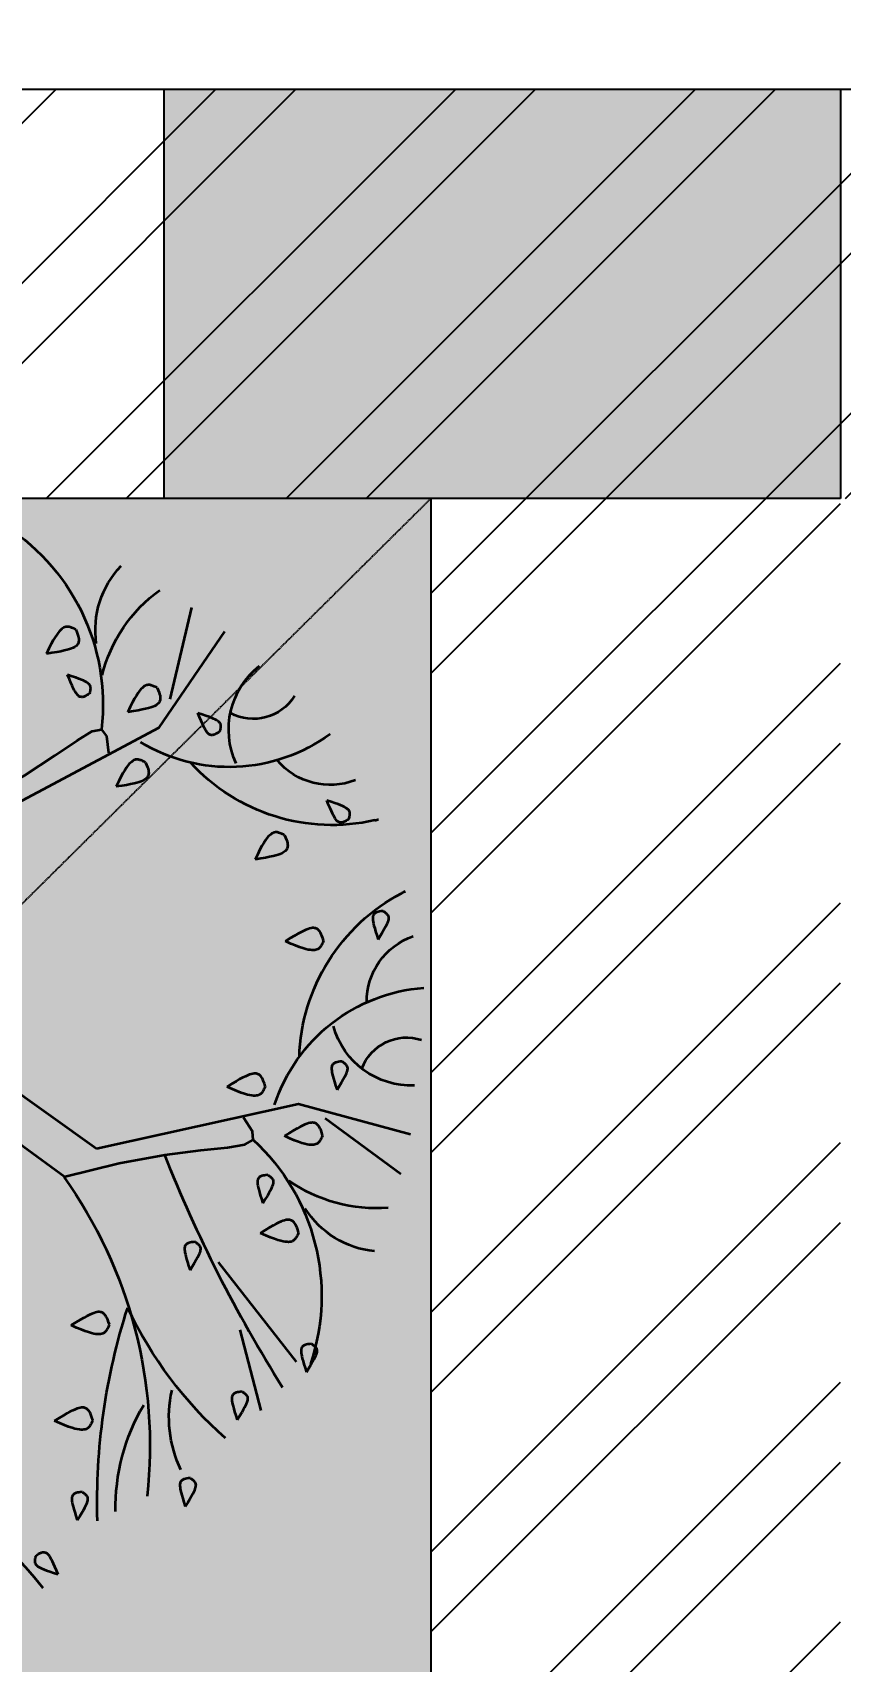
# Model space of a CAD drawing. Header units: millimetres. Extents: x -179928 to 528275, y -469666 to 511935.
# Drawn here: x 170284 to 170738, y 96091 to 97007 of the extents above; entities that cross this region are included whole.
import ezdxf
from ezdxf import colors
from ezdxf.entities.mleader import LeaderData, LeaderLine
from ezdxf.math import Vec2, Vec3

# ---------------------------------------------------------------- set-up
doc = ezdxf.new("R2010")
doc.units = ezdxf.units.MM
doc.linetypes.add('DASHED', pattern=[0.75, 0.5, -0.25])
for name, color, linetype in [('ad-Column', 3, 'Continuous'), ('ad-Column Hatch', 125, 'Continuous'), ('ad-Elevation 10', 8, 'Continuous'), ('ad-Furniture', 8, 'Continuous'), ('ad-Lvl-Entance road', 4, 'Continuous'), ('ad-Plinth', 8, 'Continuous'), ('ad-Wall', 240, 'Continuous'), ('ad-Wall hatch', 8, 'Continuous')]:
    doc.layers.add(name, color=color, linetype=linetype)
doc.layers.add('ad-Landscape', color=94, linetype='Continuous', lineweight=35)
doc.styles.get("Standard").update_dxf_attribs({"font": 'arial.ttf'})

# ---------------------------------------------------------------- blocks, each defined once
blk = doc.blocks.new('zw$42B5')
at = {"layer": 'ad-Wall hatch', "transparency": 33554610}
h = blk.add_hatch(dxfattribs=at)
h.set_pattern_fill('ANSI32', color=256, scale=10)
h.set_pattern_definition([(45, (-1040635.140901814, 674820.02437918), (-67.35192090801866, 67.35192090801866), []), (45, (-1040590.239601813, 674820.02437918), (-67.35192090801866, 67.35192090801866), [])])
h.paths.add_polyline_path([(12120, 13620), (12120, 10220), (11890, 10220), (11890, 13390), (7240, 13390), (7240, 8645), (4245, 8645), (4245, 8875), (4445, 8875), (4445, 9370), (4560, 9370), (4560, 8760), (7010, 8760), (7010, 10500), (6360, 10500), (6360, 10615), (7010, 10615), (7010, 13390), (4560, 13390), (4560, 10615), (5560, 10615), (5560, 10500), (4445, 10500), (4445, 13390), (230, 13390), (230, 8875), (3345, 8875), (3345, 8645), (3060, 8645), (3060, 4745), (3345.000000356697, 4745), (3345.000000356697, 4515), (230, 4515), (230, 230), (4995, 230), (4995, 3130), (6060, 3130), (6060, 3015), (5110, 3015), (5110, 230), (8310, 230.0000000000073), (8310, 3015.000000000007), (6860, 3015), (6860, 3130), (8310, 3130.000000000007), (8310, 4630.000000000007), (5110, 4630), (5110, 3930), (4995, 3930), (4995, 4515), (4245, 4515), (4245, 4745), (8540, 4745.000000000007), (8540, 230.0000000000073), (9240, 230.0000000000073), (9240, 7.275957614183426e-12), (0, 0), (0, 4745), (2830, 4745), (2830, 8645), (0, 8645), (0, 13620)])
at = {"layer": 'ad-Wall'}
for points in [[(7240, 8645), (4245, 8645), (4245, 8875), (4445, 8875), (4445, 9370), (4560, 9370), (4560, 8760), (7010, 8760), (7010, 10500), (6360, 10500), (6360, 10615), (7010, 10615), (7010, 13390), (4560, 13390), (4560, 10615), (5560, 10615), (5560, 10500), (4445, 10500), (4445, 13390), (230, 13390)], [(0, 0), (0, 4745), (2830, 4745), (2830, 8645), (0, 8645), (0, 13620), (12120, 13620)]]:
    blk.add_lwpolyline(points, dxfattribs=at)
blk = doc.blocks.new('zw$6AA0')
at = {"layer": 'ad-Column Hatch', "transparency": 33554687}
h = blk.add_hatch(color=256, dxfattribs=at)
h.dxf.hatch_style = 1
h.paths.add_polyline_path([(0, -230), (380, -230), (380, -1.837589179356682e-14), (0, 0)])
at = {"layer": 'ad-Column'}
blk.add_lwpolyline([(0, -230), (380, -230), (380, -1.837589179356682e-14), (0, 0)], close=True, dxfattribs=at)
blk = doc.blocks.new('1625E_Columns')
at = {"layer": 'ad-Column', "xscale": -1, "rotation": 359.9999999999997}
blk.add_blockref('zw$6AA0', (7240.000000000005, 13619.99999999996), dxfattribs=at)
blk = doc.blocks.new('A$C279134A6')
at = {"layer": 'ad-Landscape', "linetype": 'Continuous'}
for p, q in [((185.4473275107011, 683.3052174839104), (169.6380827990215, 750.1872889578954)), ((72.22648582332477, 376.8904929818455), (16.72702648384438, 336.3571275154682)), ((150.2195632427756, 271.7263729690167), (93.30021398386452, 199.0087578529638)), ((134.409166034573, 222.4034145908154), (119.1114702286286, 163.3785190789349))]:
    blk.add_line(p, q, dxfattribs=at)
for points in [[(326.6075211413699, 591.5537830647227), (193.3469945336838, 662.6230713185578), (145.4859771962656, 732.7309522882715)], [(254.3503178209503, 734.1727564045141), (253.5482791114046, 732.3202066938538), (252.9415327871247, 730.7488665244964), (252.5087423808145, 729.4224628337615), (252.2285714252648, 728.3047225590053), (252.0796834532666, 727.3593726376494), (252.0407419975527, 726.5501400068824), (252.090410590914, 725.8407516041261), (252.2073527661123, 725.1949343666856), (252.3767485433636, 724.5819373210616), (252.6098438927584, 723.9930978498378), (252.9244012718991, 723.4252754249101), (253.3381831383595, 722.8753295181232), (253.8689519496838, 722.3401196011764), (254.5344701634458, 721.8165051460455), (255.3525002372189, 721.3013456243934), (256.3408046285476, 720.7915005081522), (257.523530268154, 720.2836144265166), (258.9503619790339, 719.773472638517), (260.6773690573318, 719.2566455606793), (262.7606207991921, 718.7287036094494), (265.2561865007592, 718.185217201375), (268.2201354581484, 717.6217567528511), (271.7085369675042, 717.0338926804397), (275.7774603249709, 716.4171954006379)], [(254.3503178209503, 734.1727564045141), (255.0441667375417, 734.5152354960519), (255.7308797358273, 734.8418858027508), (256.4102466901386, 735.1474345371316), (257.0820574747777, 735.4266089118464), (257.7461019640468, 735.6741361395179), (258.4021700322483, 735.8847434326963), (259.0500515537424, 736.0531580040843), (259.6895364028314, 736.1741070661883), (260.3220193221496, 736.2406327313001), (260.9553145278041, 736.2390367105982), (261.5988411041762, 736.1539356146895), (262.262018135676, 735.969946054407), (262.9542647067428, 735.6716846404088), (263.6849999017868, 735.2437679835275), (264.4636428052181, 734.6708126944868), (265.299612501447, 733.9374353840394), (266.2034922068851, 733.0203776198396), (267.1905216659798, 731.8648807977515), (268.2771047550632, 730.4083112704247), (269.4796453505842, 728.588035390545), (270.8145473289333, 726.3414195109071), (272.2982145665301, 723.605829984248), (273.9470509397361, 720.318633163246), (275.7774603249709, 716.4171954006379)], [(194.9006484742713, 691.6286919855702), (194.0986097647256, 689.77614227491), (193.4918634404457, 688.2048021055016), (193.0590730341355, 686.8783984148322), (192.7789020785858, 685.760658140076), (192.6300141065876, 684.8153082186545), (192.5910726508737, 684.0060755879531), (192.640741244235, 683.2966871851968), (192.7576834194333, 682.6508699477563), (192.9270791966846, 682.0378729020667), (193.1601745460794, 681.4490334309085), (193.4747319252201, 680.8812110059807), (193.8885137916805, 680.3312650991793), (194.4192826030048, 679.7960551822471), (195.0848008167668, 679.2724407271162), (195.9028308905399, 678.7572812054495), (196.8911352818686, 678.2474360892229), (198.073860921475, 677.7395500075727), (199.5006926323549, 677.2294082195876), (201.2276997106528, 676.7125811416845), (203.3109514525131, 676.1846391905055), (205.8065171540802, 675.6411527823802), (208.7704661114694, 675.0776923339072), (212.2588676208252, 674.4898282614959), (216.3277909782919, 673.873130981643)], [(194.9006484742713, 691.6286919855702), (195.5944973908627, 691.9711710771226), (196.2812103891483, 692.2978213838214), (196.9605773434596, 692.6033701182023), (197.6323881280987, 692.8825444929025), (198.2964326173678, 693.1300717205886), (198.9525006855984, 693.3406790137669), (199.6003822070925, 693.5090935851404), (200.2398670561524, 693.630042647259), (200.8723499754706, 693.6965683123708), (201.5056451811251, 693.6949722916543), (202.1491717574972, 693.6098711957602), (202.812348788997, 693.4258816354632), (203.5045953600638, 693.1276202214794), (204.2353305551078, 692.6997035645836), (205.0139734585391, 692.1267482755429), (205.849943154768, 691.3933709650955), (206.7538228602352, 690.4763132009102), (207.7408523193008, 689.3208163788222), (208.8274354083842, 687.8642468514299), (210.0299760039052, 686.0439709716156), (211.3648779822543, 683.7973550919633), (212.8485452198511, 681.0617655653186), (214.4973815930571, 677.7745687443021), (216.3277909782919, 673.873130981643)], [(244.0468931058858, 687.6264096165032), (243.9087164153898, 688.1590662477029), (243.7805302325723, 688.684465729697), (243.6659757853049, 689.2016995175654), (243.5686943014007, 689.7098590663591), (243.4923270087602, 690.2080358311214), (243.4405151351675, 690.6953212669032), (243.4168999084941, 691.1708068287189), (243.4251225565531, 691.6335839715975), (243.4702296920441, 692.0836180735569), (243.5628894671536, 692.5243702037915), (243.7151754188089, 692.9601753545139), (243.9391610840248, 693.3953685177912), (244.2469199997868, 693.8342846858504), (244.6505257030803, 694.2812588508896), (245.1620517308911, 694.7406260050047), (245.7935716202046, 695.216721140263), (246.5643613538559, 695.7154412824384), (247.5225066979037, 696.2489315908824), (248.7232958642271, 696.8308992585589), (250.2220170647342, 697.4750514782645), (252.0739585112751, 698.1950954429994), (254.3344084157579, 699.0047383455749), (257.0586549900909, 699.9176873789547), (260.3019864461239, 700.9476497359719)], [(244.0468931058858, 687.6264096165032), (245.2209384306771, 686.8001230696827), (246.2274001781916, 686.1504759160016), (247.0884520181717, 685.65736732808), (247.8262676203012, 685.30069647864), (248.4630206543225, 685.0603625403164), (249.0208847899776, 684.9162646858676), (249.5220336969214, 684.8483020878775), (249.9886410448962, 684.8363739190536), (250.4399773196928, 684.8657152486412), (250.8837002713844, 684.9429047322046), (251.3245644660929, 685.0798569219332), (251.7673244699399, 685.288486369951), (252.2167348491057, 685.5807076284618), (252.677550169712, 685.9684352496552), (253.1545249978517, 686.4635837856404), (253.6524138997047, 687.078067788636), (254.1785945014708, 687.8301062772662), (254.7509366694285, 688.7631361362437), (255.3899333300506, 689.9268987167816), (256.1160774096643, 691.3711353701219), (256.9498618346843, 693.1455874475141), (257.9117795315251, 695.2999963001494), (259.0223234265432, 697.8841032792261), (260.3019864461239, 700.9476497359719)], [(148.9192040008056, 659.8036958692974), (148.7810273102805, 660.336352500497), (148.6528411274921, 660.8617519824911), (148.5382866801956, 661.378985770345), (148.4410051963205, 661.8871453191532), (148.36463790368, 662.385322083901), (148.3128260300873, 662.8726075196319), (148.2892108033848, 663.3480930814476), (148.2974334514438, 663.8108702243917), (148.3425405869639, 664.2609043262855), (148.4352003620443, 664.7016564565201), (148.5874863136996, 665.1374616072426), (148.8114719789155, 665.5726547705199), (149.1192308946775, 666.0115709386446), (149.522836597971, 666.4585451036182), (150.0343626257818, 666.9179122577334), (150.6658825151244, 667.3940073930571), (151.4366722487757, 667.8927275352326), (152.3948175928235, 668.4262178436766), (153.5956067591469, 669.0081855112876), (155.0943279596249, 669.6523377310441), (156.9462694061949, 670.3723816957281), (159.2067193106777, 671.1820245983035), (161.9309658850107, 672.0949736316834), (165.1742973410437, 673.1249359887006)], [(148.9192040008056, 659.8036958692974), (150.0932493255968, 658.9774093224623), (151.0997110731114, 658.3277621687303), (151.9607629130624, 657.8346535808087), (152.698578515221, 657.4779827313687), (153.3353315492423, 657.237648793096), (153.8931956848683, 657.0935509385963), (154.3943445918121, 657.0255883406062), (154.860951939816, 657.0136601717822), (155.3122882146126, 657.0430015013699), (155.7560111662751, 657.1201909849333), (156.1968753609835, 657.2571431746619), (156.6396353648597, 657.4657726227451), (157.0890457440255, 657.757993881256), (157.5498610646027, 658.1457215024348), (158.0268358927715, 658.6408700384345), (158.5247247946245, 659.2553540413646), (159.0509053963615, 660.0073925299948), (159.6232475643483, 660.9404223889724), (160.2622442249412, 662.1041849695102), (160.9883883045841, 663.5484216229015), (161.8221727296041, 665.3228737002428), (162.7840904264158, 667.477282552878), (163.8946343214338, 670.0613895319548), (165.1742973410437, 673.1249359887006)], [(358.1996440349467, 591.7239322789392), (320.9796803822246, 610.4046316125387), (291.7376158767001, 627.4808382651681), (269.5204082094278, 642.0220411148111), (253.3750150714914, 653.0977290396258), (242.3483941538871, 659.7773909177122), (235.4875031476695, 661.1305156271119), (231.8392997438641, 656.226592045874), (230.4507416335546, 644.135109052193)], [(203.3652718453232, 637.0768980247813), (202.5632331357774, 635.224348314121), (201.9564868114685, 633.6530081447636), (201.5236964051583, 632.3266044540287), (201.2435254496377, 631.2088641792725), (201.0946374776395, 630.2635142579165), (201.0556960219255, 629.4542816271496), (201.1053646152868, 628.7448932243933), (201.2223067904561, 628.0990759870183), (201.3917025677074, 627.4860789413287), (201.6247979171312, 626.897239470105), (201.939355296272, 626.3294170451773), (202.3531371627032, 625.7794711383904), (202.8839059740276, 625.2442612214436), (203.5494241877896, 624.7206467663127), (204.3674542615627, 624.2054872446606), (205.3557586529205, 623.6956421284194), (206.5384842924977, 623.1877560467838), (207.9653160033777, 622.6776142587842), (209.6923230817047, 622.1607871809465), (211.775574823565, 621.6328452297166), (214.271140525103, 621.0893588216422), (217.2350894824922, 620.5258983731183), (220.723490991877, 619.9380343007069), (224.7924143493437, 619.321337020905)], [(203.3652718453232, 637.0768980247813), (204.0591207619145, 637.4193771163191), (204.7458337602002, 637.746027423018), (205.4252007144823, 638.0515761573988), (206.0970114991214, 638.3307505321136), (206.7610559883906, 638.5782777597851), (207.4171240566211, 638.7888850529635), (208.0650055781152, 638.9572996243514), (208.7044904272043, 639.0782486864555), (209.3369733465224, 639.1447743515673), (209.9702685521479, 639.1431783308653), (210.61379512852, 639.0580772349567), (211.2769721600198, 638.8740876746742), (211.9692187310866, 638.575826260676), (212.6999539261305, 638.1479096037947), (213.4785968295619, 637.574954314754), (214.3145665258198, 636.8415770043066), (215.218446231258, 635.9245192401067), (216.2054756903235, 634.7690224180187), (217.292058779436, 633.3124528906919), (218.494599374957, 631.4921770108122), (219.8295013533061, 629.2455611311743), (221.3131685908738, 626.5099716045152), (222.9620049640798, 623.2227747835132), (224.7924143493437, 619.321337020905)], [(54.64278485022078, 595.8652986288216), (54.50460815969564, 596.3979552600213), (54.37642197687819, 596.9233547420154), (54.26186752961075, 597.4405885298693), (54.16458604573563, 597.9487480786775), (54.08821875306603, 598.4469248434252), (54.03640687950247, 598.9342102791561), (54.01279165279993, 599.4096958409718), (54.02101430085895, 599.8724729839159), (54.06612143637904, 600.3225070858098), (54.15878121145943, 600.7632592160444), (54.31106716311479, 601.1990643667668), (54.53505282833066, 601.6342575301096), (54.84281174409261, 602.0731736981688), (55.24641744738619, 602.5201478631425), (55.75794347519695, 602.9795150172577), (56.38946336453955, 603.4556101525814), (57.16025309819088, 603.9543302947568), (58.11839844223869, 604.4878206032008), (59.31918760856206, 605.0697882708118), (60.81790880904009, 605.7139404905683), (62.66985025561007, 606.4339844552524), (64.93030016009288, 607.2436273578278), (67.65454673442582, 608.1565763912076), (70.89787819045887, 609.1865387482758)], [(54.64278485022078, 595.8652986288216), (55.816830175012, 595.0390120819866), (56.82329192252655, 594.3893649282545), (57.68434376247751, 593.8962563403329), (58.42215936463617, 593.5395854908929), (59.05891239865741, 593.2992515526203), (59.61677653428342, 593.1551536981206), (60.11792544122727, 593.0871911001304), (60.58453278923116, 593.0752629313065), (61.03586906402779, 593.1046042608941), (61.47959201569029, 593.1817937444575), (61.9204562103987, 593.3187459341862), (62.36321621427487, 593.5273753822694), (62.81262659344065, 593.8195966407802), (63.27344191401789, 594.207324261959), (63.75041674218664, 594.7024727979588), (64.24830564403965, 595.3169568008889), (64.77448624577664, 596.0689952895191), (65.34682841376343, 597.0020251484966), (65.9858250743564, 598.1657877290345), (66.71196915399923, 599.6100243824258), (67.54575357901922, 601.384476459767), (68.50767127583094, 603.5388853124023), (69.618215170849, 606.122992291479), (70.89787819045887, 609.1865387482758)], [(101.8122000111471, 583.9451854202853), (101.0101613016013, 582.0926357095741), (100.4034149773215, 580.5212955402167), (99.97062457101129, 579.1948918494818), (99.69045361546159, 578.0771515747256), (99.5415656434634, 577.1318016533696), (99.50262418774946, 576.3225690226027), (99.55229278111074, 575.6131806198464), (99.66923495630908, 574.9673633824714), (99.83863073356042, 574.3543663367818), (100.0717260829551, 573.7655268655581), (100.3862834620959, 573.1977044406303), (100.8000653285562, 572.6477585338434), (101.3308341398806, 572.1125486168967), (101.9963523536426, 571.5889341617658), (102.8143824274157, 571.0737746401137), (103.8026868187444, 570.5639295238725), (104.9854124583508, 570.0560434422368), (106.4122441692307, 569.5459016542372), (108.1392512475286, 569.0290745763996), (110.2225029893889, 568.5011326251697), (112.718068690956, 567.9576462170953), (115.6820176483452, 567.3941857685713), (119.170419157701, 566.80632169616), (123.2393425151677, 566.1896244163581)], [(101.8122000111471, 583.9451854202343), (102.5060489277384, 584.2876645118376), (103.1927619260241, 584.614314818471), (103.8721288803354, 584.9198635528519), (104.5439396649745, 585.1990379275667), (105.2079841542436, 585.4465651552382), (105.8640522224741, 585.6571724484165), (106.5119337439683, 585.8255870198045), (107.1514185930282, 585.9465360819086), (107.7839015123463, 586.0130617470204), (108.4171967180009, 586.0114657263184), (109.060723294373, 585.9263646304098), (109.7239003258728, 585.7423750701273), (110.4161468969396, 585.444113656129), (111.1468820919836, 585.0161969992478), (111.9255249954149, 584.4432417102071), (112.7614946916437, 583.7098643997597), (113.665374397111, 582.7928066355598), (114.6524038561765, 581.6373098134718), (115.73898694526, 580.180740286145), (116.941527540781, 578.3604644062652), (118.27642951913, 576.1138485266274), (119.7600967567269, 573.3782589999682), (121.4089331299328, 570.0910621789662), (123.2393425151677, 566.1896244163581)], [(29.70489742567588, 528.3747572146094), (29.25357122659625, 528.0599230573425), (28.81455400970299, 527.7441063440201), (28.39120292119333, 527.4256297066459), (27.98687510727905, 527.1028157771943), (27.60492771420104, 526.7739871877493), (27.24871788821474, 526.437466570278), (26.92160277543007, 526.0915765567916), (26.62693952214613, 525.7346397792935), (26.36858475286863, 525.3634010963215), (26.15239300495887, 524.9682942723302), (25.98471829414484, 524.5381752983085), (25.87191463613999, 524.0619001652376), (25.82033604665776, 523.5283248641645), (25.83633654138248, 522.9263053860195), (25.92627013598394, 522.2446977217623), (26.09649084617558, 521.4723578624253), (26.35780899522069, 520.5922718332731), (26.73886013658193, 519.56394579685), (27.27273613128636, 518.341015949969), (27.99252884027374, 516.8771184893994), (28.93133012468752, 515.1258896120125), (30.12223184545292, 513.0409655146359), (31.59832586361154, 510.5759823940316), (33.39270404016133, 507.684576447049)], [(29.70489742567588, 528.3747572146094), (31.13414037734037, 528.2391236373514), (32.32120767193555, 528.0782575077756), (33.29601563398319, 527.893012298111), (34.08848058803414, 527.6842414806233), (34.72851885855198, 527.4527985276436), (35.24604677014577, 527.1995369114884), (35.67098064727907, 526.9253101044014), (36.03323681450274, 526.6309715786629), (36.35705638653599, 526.3152086433329), (36.64397963910596, 525.9680439542572), (36.88987163815182, 525.5773340039741), (37.09059744958358, 525.1309352850367), (37.24202213936951, 524.616704290107), (37.34001077339053, 524.0224975116871), (37.38042841761489, 523.3361714423663), (37.35914013798174, 522.5455825747486), (37.26990450716403, 521.6320920623621), (37.0980541252211, 520.5510797029419), (36.82681509893155, 519.2514299552204), (36.43941353508853, 517.6820272778568), (35.91907554051431, 515.7917561296927), (35.24902722194383, 513.5295009693509), (34.41249468624301, 510.8441462555784), (33.39270404016133, 507.684576447049)], [(73.29215961307636, 506.7601001381117), (73.88739730157249, 508.6890632317227), (74.44815625957563, 510.2773958230973), (74.98181206009758, 511.5665295528452), (75.49574027610652, 512.5978960613866), (75.99731648055604, 513.4129269891127), (76.49391624648706, 514.0530539766332), (76.99291514683864, 514.5597086643247), (77.50168875459349, 514.9743226926657), (78.02897286428197, 515.3298951536999), (78.5889441564068, 515.6256949454109), (79.19713953304745, 515.8525584172457), (79.8690958962543, 516.001321918673), (80.62035014812136, 516.062821799278), (81.46643919062626, 516.0278944084421), (82.42289992592123, 515.8873760957649), (83.50526925594022, 515.6321032106644), (84.73407431731175, 515.2489239684655), (86.14980318422022, 514.7087340477301), (87.79793416531174, 513.9784409928252), (89.72394556929066, 513.0249523481325), (91.9733157048031, 511.8151756579755), (94.59152288056794, 510.3160184667868), (97.62404540518764, 508.4943883188826), (101.116361587352, 506.3171927586154)], [(73.29215961312002, 506.7601001381554), (73.59661495994078, 506.0487456632109), (73.90594117391447, 505.3540569140605), (74.22340712441655, 504.6801764662305), (74.55228168080794, 504.0312468953198), (74.89583371250774, 503.4114107769055), (75.25733208894962, 502.8248106866231), (75.64004567947995, 502.2755891999986), (76.04724335354695, 501.7678888926894), (76.48450896104623, 501.3060890487832), (76.96668627367762, 500.8955157861637), (77.51093404369021, 500.5417319314438), (78.13441102326033, 500.250300311076), (78.85427596466616, 500.0267837515712), (79.68768762006948, 499.8767450793966), (80.65180474169028, 499.8057471210341), (81.76378608174855, 499.8193527029798), (83.04679539770586, 499.9283506845095), (84.54801646761189, 500.1644340558414), (86.32063807483064, 500.5645218400168), (88.4178490027407, 501.1655330600406), (90.89283803461876, 502.0043867389031), (93.79879395378521, 503.1180018995801), (97.1889055435895, 504.5432975651638), (101.116361587352, 506.3171927586154)], [(344.6199230929051, 430.2138714665271), (239.1307811839506, 354.8114944991394)], [(59.75594930001535, 418.4971155818203), (59.30462310092116, 418.1822814245534), (58.865605884057, 417.8664647112091), (58.44225479551824, 417.5479880738567), (58.03792698161851, 417.2251741444052), (57.6559795885405, 416.8963455549383), (57.29976976253965, 416.5598249374889), (56.97265464976954, 416.2139349240024), (56.6779913964856, 415.8569981465043), (56.41963662719354, 415.485759463525), (56.20344487928378, 415.0906526395411), (56.03577016848431, 414.6605336655193), (55.92296651050856, 414.1842585324921), (55.87138792099722, 413.650683231368), (55.88738841572194, 413.0486637532304), (55.97732201030885, 412.3670560889732), (56.14754272051505, 411.5947162296361), (56.40886086954561, 410.714630200484), (56.78991201090685, 409.6863041640609), (57.32378800561128, 408.4633743171726), (58.04358071459865, 406.9994768566103), (58.98238199901243, 405.2482479792234), (60.17328371977783, 403.1633238818467), (61.649377737951, 400.6983407612424), (63.4437559145299, 397.8069348143035)], [(59.75594930001535, 418.4971155818203), (61.18519225166528, 418.3614820045623), (62.37225954627502, 418.2006158749864), (63.3470675083081, 418.0153706653218), (64.13953246235906, 417.8065998478341), (64.77957073289144, 417.5751568948544), (65.29709864447068, 417.3218952786992), (65.72203252160398, 417.0476684716123), (66.08428868882766, 416.7533299458737), (66.4081082608609, 416.4375670105364), (66.69503151343088, 416.090402321468), (66.94092351247673, 415.6996923711849), (67.1416493239085, 415.2532936522475), (67.29307401370897, 414.7390626573178), (67.39106264771544, 414.1448558788979), (67.43148029195436, 413.4585298095772), (67.41019201230665, 412.6679409419594), (67.32095638148894, 411.7544504295729), (67.14910599956056, 410.6734380701528), (66.87786697327101, 409.3737883224312), (66.490465409428, 407.8043856450677), (65.97012741483923, 405.9141144969035), (65.30007909626875, 403.6518593365618), (64.46354656056792, 400.9665046227819), (63.4437559145299, 397.8069348143035)], [(115.8983749472391, 400.3612481793534), (116.4936126356915, 402.2902112729207), (117.0543715936801, 403.8785438643172), (117.5880273942021, 405.1676775940577), (118.1019556102256, 406.1990441025846), (118.6035318146751, 407.0140750303108), (119.1001315806061, 407.654202017824), (119.5991304809722, 408.1608567055227), (120.107904088698, 408.5754707338856), (120.6351881983719, 408.9310431949198), (121.1951594905258, 409.226842986609), (121.8033548671665, 409.4537064584438), (122.4753112303588, 409.6024699598929), (123.2265654822259, 409.6639698404906), (124.0726545247308, 409.6290424496547), (125.0291152600112, 409.4885241369921), (126.1114845900738, 409.2332512518624), (127.3402896514308, 408.8500720096708), (128.7560185183247, 408.3098820889427), (130.4041494994453, 407.5795890340232), (132.3301609034243, 406.6261003893305), (134.5795310389221, 405.4163236991881), (137.1977382146724, 403.9171665080066), (140.2302607393212, 402.0955363600806), (143.722576921471, 399.9183407998062)], [(115.8983749472391, 400.3612481793534), (116.2028302941035, 399.6498937044526), (116.5121565080481, 398.9552049552585), (116.8296224585065, 398.2813245074431), (117.1584970149124, 397.6323949365324), (117.5020490466122, 397.0125588181254), (117.8635474230541, 396.4259587278357), (118.2462610135844, 395.8767372412112), (118.653458687666, 395.3690369338874), (119.0907242951798, 394.9072370899667), (119.5729016077821, 394.4966638273763), (120.1171493777947, 394.1428799726564), (120.7406263573648, 393.8514483522886), (121.4604912987706, 393.6279317927838), (122.293902954174, 393.4778931206092), (123.2580200758093, 393.4068951622467), (124.3700014158821, 393.4205007441633), (125.6530107318104, 393.5294987257221), (127.1542318017164, 393.765582097054), (128.9268534089642, 394.1656698812149), (131.0240643368597, 394.7666811012314), (133.4990533687378, 395.6055347801012), (136.4050092878897, 396.7191499408073), (139.795120877694, 398.1444456063837), (143.722576921471, 399.9183407998062)], [(352.617245493122, 400.1271393414354), (262.5626139884262, 334.2538926715424)], [(239.1307811839506, 354.8114944991394), (91.67627258776338, 387.4669623311202), (9.728298415531754, 365.3237583239679)], [(73.99639921951166, 364.4200113716506), (74.59163690796413, 366.3489744652179), (75.15239586601092, 367.9373070566362), (75.68605166648922, 369.2264407863404), (76.19997988249816, 370.2578072948818), (76.70155608699133, 371.0728382226516), (77.1981558528787, 371.7129652101285), (77.69715475324483, 372.2196198978199), (78.20592836102878, 372.6342339262046), (78.73321247070271, 372.9898063872388), (79.29318376279844, 373.2856061789062), (79.90137913943909, 373.512469650741), (80.57333550264593, 373.661233152161), (81.324589754513, 373.7227330327732), (82.1706787970179, 373.6878056419373), (83.12713953231287, 373.5472873292601), (84.20950886233186, 373.2920144441596), (85.43831392371794, 372.9088352019535), (86.85404279061186, 372.3686452812253), (88.50217377174704, 371.6383522263641), (90.42818517569685, 370.6848635816277), (92.6775553112384, 369.4750868915144), (95.29576248695957, 367.975929700282), (98.32828501157928, 366.1542995523778), (101.8206011937873, 363.977103992147)], [(263.021936831341, 334.1401650423795), (222.597750800167, 344.1491313036531), (189.2779767338216, 350.1896467084589), (162.9435942356795, 353.5883516511676), (143.4755829091155, 355.6718865260336), (130.7549223573733, 357.7668917273841), (124.6625921838713, 361.2000076495897), (125.0795719919115, 367.2978746869921), (131.8868413848249, 377.3871332338167)], [(73.99639921951166, 364.4200113716506), (74.30085456637607, 363.7086568967497), (74.61018078030611, 363.0139681475557), (74.92764673080819, 362.3400876997184), (75.25652128721413, 361.691158128815), (75.60007331889938, 361.0713220103935), (75.96157169534126, 360.4847219201183), (76.34428528587159, 359.9355004334939), (76.75148295993858, 359.4278001261846), (77.18874856743787, 358.9660002822711), (77.67092588006926, 358.555427019659), (78.21517365008185, 358.201643164939), (78.83865062965197, 357.9102115445712), (79.5585155710578, 357.6866949850664), (80.39192722646112, 357.5366563128919), (81.35604434808192, 357.465658354522), (82.46802568814019, 357.4792639364678), (83.75103500411205, 357.5882619180047), (85.25225607400353, 357.8243452893366), (87.02487768126593, 358.2244330735557), (89.12208860913233, 358.8254442935358), (91.5970776410104, 359.6642979723983), (94.50303356017685, 360.7779131330753), (97.89314514998114, 362.203208798659), (101.8206011937873, 363.977103992147)], [(113.9371476598753, 335.504475070622), (113.4858214608103, 335.1896409133333), (113.046804243917, 334.8738242000109), (112.6234531554073, 334.5553475626366), (112.2191253414785, 334.2325336332142), (111.8371779484005, 333.9037050437328), (111.480968122356, 333.5671844262397), (111.153853009615, 333.2212944127386), (110.8591897563601, 332.864357635277), (110.6008349870244, 332.4931189522904), (110.3846432391292, 332.0980121282773), (110.2169685283297, 331.6678931542556), (110.104164870354, 331.1916180212284), (110.0525862808718, 330.6580427201479), (110.0685867755674, 330.0560232419666), (110.1585203701543, 329.3744155777094), (110.328741080375, 328.6020757184306), (110.5900592294201, 327.7219896892857), (110.9711103707814, 326.6936636528626), (111.5049863654276, 325.4707338059234), (112.2247790744877, 324.0068363453902), (113.1635803588433, 322.2556074679742), (114.3544820796087, 320.1706833705975), (115.8305760977673, 317.7057002499932), (117.6249542743462, 314.8142943030616)], [(113.9371476598753, 335.504475070622), (115.3663906115253, 335.3688414933713), (116.5534579060914, 335.2079753637372), (117.5282658681535, 335.0227301540581), (118.3207308221754, 334.8139593365922), (118.9607690927369, 334.5825163836562), (119.4782970043161, 334.3292547674355), (119.9032308814494, 334.0550279603485), (120.265487048644, 333.7606894346391), (120.5893066206918, 333.4449264992872), (120.8762298732763, 333.0977618102042), (121.1221218723222, 332.7070518599139), (121.3228476837685, 332.260653141042), (121.4742723735544, 331.7464221461123), (121.5722610076045, 331.1522153676779), (121.6126786517998, 330.4658892983716), (121.591390372123, 329.6753004307102), (121.5021547413344, 328.7618099183092), (121.3303043593914, 327.6807975589036), (121.0590653331165, 326.3811478111675), (120.6716637692734, 324.8117451338621), (120.1513257746701, 322.9214739856543), (119.4812774561142, 320.6592188252907), (118.6447449204134, 317.9738641115109), (117.6249542743462, 314.8142943030616)], [(91.49936414108379, 293.4417976602126), (92.09460182953626, 295.3707607537799), (92.6553607875394, 296.9590933451545), (93.18901658806135, 298.2482270749024), (93.70294480407028, 299.2795935834438), (94.2045210085198, 300.09462451117), (94.70112077445083, 300.7347514986905), (95.20011967480241, 301.2414061863819), (95.70889328260091, 301.6560202147739), (96.23617739223118, 302.0115926757571), (96.79614868435601, 302.3073924674682), (97.40434406101122, 302.534255939303), (98.07630042421806, 302.6830194407303), (98.82755467608513, 302.7445193213352), (99.67364371857548, 302.7095919304993), (100.6301044538704, 302.5690736178221), (101.712473783904, 302.3138007327216), (102.9412788452755, 301.9306214905228), (104.357007712184, 301.3904315697873), (106.0051386932755, 300.6601385148824), (107.931150097269, 299.7066498701897), (110.1805202327814, 298.4968731800327), (112.7987274085317, 296.997715988844), (115.8312499331514, 295.1760858409398), (119.3235661153158, 292.9988902806726)], [(91.49936414108379, 293.4417976602126), (91.80381948793365, 292.7304431853117), (92.11314570187824, 292.0357544361177), (92.43061165236577, 291.3618739882877), (92.7594862087717, 290.712944417377), (93.1030382404715, 290.0931082989628), (93.46453661688429, 289.5065082087021), (93.84725020742917, 288.9572867220704), (94.25444788151071, 288.4495864147466), (94.69171348902455, 287.9877865708404), (95.17389080164139, 287.577213308221), (95.71813857165398, 287.223429453501), (96.3416155512241, 286.9319978331332), (97.06148049262993, 286.7084812736284), (97.89489214803325, 286.5584426014539), (98.85900926965405, 286.4874446430913), (99.97099060971232, 286.501050225037), (101.2539999256551, 286.6100482065885), (102.7552209955757, 286.8461315778986), (104.5278426027944, 287.246219362074), (106.6250535307045, 287.8472305820978), (109.1000425625825, 288.6860842609603), (112.005998481749, 289.7996994216373), (115.3961100715533, 291.224995087221), (119.3235661153158, 292.9988902806726)], [(167.1322181223513, 286.6186359019921), (166.6808919232717, 286.3038017447252), (166.2418747063639, 285.9879850314028), (165.8185236178688, 285.6695083940285), (165.4141958039545, 285.346694464577), (165.0322484108765, 285.0178658751247), (164.6760385848611, 284.6813452576753), (164.3489234721055, 284.3354552441742), (164.0542602188216, 283.9785184666689), (163.7959054495441, 283.6072797836969), (163.5797137016343, 283.2121729597129), (163.4120389908203, 282.7820539856912), (163.2992353328154, 282.305778852613), (163.2476567433478, 281.7722035515326), (163.2636572380579, 281.1701840734022), (163.3535908326594, 280.488576409145), (163.523811542851, 279.7162365497934), (163.7851296918961, 278.8361505206558), (164.1661808332428, 277.8078244842472), (164.7000568279327, 276.584894637359), (165.4198495369492, 275.1209971767821), (166.3586508213339, 273.3697682994098), (167.5495525421138, 271.2848442020331), (169.0256465602724, 268.8198610814288), (170.8200247368077, 265.9284551344463)], [(167.1322181223513, 286.6186359019921), (168.5614610739867, 286.4830023247632), (169.7485283685965, 286.3221361951728), (170.7233363306586, 286.1368909854937), (171.5158012846805, 285.9281201680278), (172.1558395552274, 285.696677215019), (172.6733674668212, 285.4434155988711), (173.0983013439545, 285.1691887917841), (173.4605575111491, 284.8748502660601), (173.7843770831823, 284.5590873307228), (174.0713003357814, 284.2119226416398), (174.3171923348273, 283.8212126913495), (174.5179181462299, 283.3748139724339), (174.6693428360304, 282.8605829775042), (174.767331470066, 282.2663761990698), (174.8077491142758, 281.5800501297635), (174.7864608346572, 280.7894612621312), (174.6972252038395, 279.8759707497447), (174.5253748218965, 278.7949583903246), (174.254135795607, 277.495308642603), (173.8667342317349, 275.9259059652541), (173.3463962371607, 274.0356348170899), (172.6763479186193, 271.7733796567263), (171.8398153829185, 269.0880249429465), (170.8200247368077, 265.9284551344463)], [(229.7878548717854, 226.066252715711), (230.3830925602379, 227.9952158092783), (230.9438515182846, 229.5835484007112), (231.4775073187629, 230.8726821304081), (231.9914355347719, 231.9040486389422), (232.4930117392505, 232.719079566712), (232.9896115051524, 233.3592065541889), (233.488610405504, 233.8658612418876), (233.9973840133025, 234.2804752702796), (234.5246681229764, 234.6360477313137), (235.0846394150722, 234.9318475229738), (235.6928347917128, 235.1587109948014), (236.3647911549488, 235.3074744962796), (237.1160454067867, 235.3689743768336), (237.9621344492916, 235.3340469859977), (238.9185951845866, 235.1935286733278), (240.0009645146056, 234.93825578822), (241.2297695760208, 234.5550765460648), (242.6454984429147, 234.0148866253294), (244.2936294240208, 233.2845935704245), (246.219640827956, 232.3311049256954), (248.4690109635121, 231.1213282355748), (251.0872181392333, 229.6221710443497), (254.119740663853, 227.8005408964382), (257.6120568460465, 225.623345336222)], [(229.7878548717854, 226.066252715711), (230.0923102186498, 225.3548982408101), (230.4016364325798, 224.6602094916234), (230.7191023830819, 223.9863290437934), (231.0479769394879, 223.3373994728754), (231.3915289711731, 222.7175633544684), (231.7530273476004, 222.1309632642078), (232.1357409381308, 221.5817417775834), (232.542938612256, 221.0740414702959), (232.9802042197116, 220.6122416263388), (233.462381532343, 220.2016683637194), (234.0066293023556, 219.8478845089994), (234.6301062819693, 219.5564528886753), (235.3499712233315, 219.3329363291341), (236.1833828787348, 219.1828976569523), (237.1475000003556, 219.1118996985897), (238.2594813404576, 219.1255052805791), (239.5424906563567, 219.2345032620942), (241.0437117262773, 219.470586633397), (242.8163333335397, 219.8706744176161), (244.9135442614061, 220.4716856376035), (247.3885332932841, 221.310539316466), (250.2944892124506, 222.424154477143), (253.6846008022985, 223.8494501427704), (257.6120568460465, 225.623345336222)], [(82.07595595098974, 212.0539813659125), (81.62462975193921, 211.7391472086165), (81.1856125350314, 211.4233304952941), (80.76226144653629, 211.1048538579198), (80.35793363260746, 210.7820399284974), (79.97598623952945, 210.4532113390305), (79.6197764135286, 210.1166907215738), (79.29266130077303, 209.7708007080728), (78.99799804748909, 209.4138639305747), (78.73964327818248, 209.0426252476173), (78.52345153030183, 208.6475184236187), (78.3557768194878, 208.2173994495824), (78.24297316151205, 207.7411243165625), (78.19139457200072, 207.2075490154384), (78.20739506672544, 206.6055295372935), (78.29732866131235, 205.9239218730436), (78.46754937150399, 205.1515820137138), (78.72886752053455, 204.2714959845762), (79.10991866189579, 203.2431699481531), (79.64379465660022, 202.0202401012648), (80.3635873656167, 200.5563426406734), (81.30238865000138, 198.8051137633156), (82.49329037076677, 196.7201896659244), (83.96938438892539, 194.2552065453274), (85.76376256551885, 191.3638005983958)], [(82.07595595098974, 212.0539813659125), (83.50519890265423, 211.9183477886545), (84.69226619724941, 211.7574816590713), (85.66707415932615, 211.5722364493849), (86.459539113348, 211.3634656319191), (87.09957738386584, 211.1320226789394), (87.61710529548873, 210.8787610627624), (88.04203917260747, 210.6045342556827), (88.4042953398166, 210.3101957299659), (88.72811491184984, 209.9944327946287), (89.01503816443437, 209.6472681055384), (89.26093016349478, 209.2565581552481), (89.46165597492654, 208.8101594363761), (89.61308066468337, 208.2959284414028), (89.71106929873349, 207.7017216629683), (89.75148694292875, 207.0153955936621), (89.7301986632956, 206.2248067260516), (89.64096303250699, 205.3113162136433), (89.4691126505495, 204.230303854245), (89.19787362427451, 202.9306541065016), (88.81047206040239, 201.3612514291526), (88.29013406582817, 199.4709802809884), (87.6200857472868, 197.2087251206249), (86.78355321158597, 194.5233704068523), (85.76376256551885, 191.3638005983958)], [(132.6871515064122, 177.0962214687752), (132.2358253073326, 176.7813873115083), (131.7968080904247, 176.4655705981859), (131.3734570019296, 176.1470939608116), (130.9691291880154, 175.8242800313674), (130.5871817949374, 175.4954514419078), (130.2309719688783, 175.1589308244147), (129.9038568561227, 174.8130408109137), (129.6091936028824, 174.456104033452), (129.3508388335467, 174.0848653504581), (129.1346470856515, 173.6897585264524), (128.9669723748812, 173.2596395524743), (128.8541687168763, 172.7833644194034), (128.8025901274086, 172.2497891183157), (128.8185906220897, 171.6477696401416), (128.9085242167057, 170.9661619759281), (129.0787449269119, 170.193822116591), (129.340063075957, 169.3137360874389), (129.7211142173037, 168.2854100510303), (130.2549902119499, 167.0624802041057), (130.97478292101, 165.5985827435652), (131.9135842053656, 163.8473538661492), (133.104485926131, 161.7624297687726), (134.5805799442896, 159.2974466481683), (136.3749581208685, 156.4060407012294)], [(132.6871515064122, 177.0962214687752), (134.1163944580476, 176.9605878915463), (135.3034617526137, 176.7997217619122), (136.2782697146904, 176.6144765522331), (137.0707346687122, 176.4057057347673), (137.7107729392883, 176.1742627818021), (138.2283008508384, 175.9210011656105), (138.6532347279717, 175.6467743585235), (139.0154908951663, 175.3524358328068), (139.3393104672432, 175.0366728975132), (139.6262337197986, 174.6895082083793), (139.8721257188445, 174.2987982580962), (140.0728515302908, 173.852399539217), (140.2242762200913, 173.3381685442873), (140.3222648541268, 172.7439617658529), (140.3626824983221, 172.0576356965466), (140.3413942186744, 171.2670468288707), (140.2521585878712, 170.3535563164769), (140.0803082059574, 169.2725439571077), (139.8090691796388, 167.9728942093352), (139.4216676157957, 166.4034915320372), (138.9013296211924, 164.5132203838293), (138.2312813026365, 162.250965223473), (137.3947487669357, 159.5656105096859), (136.3749581208685, 156.4060407012294)], [(241.9485805549339, 156.2094337439194), (242.5438182434154, 158.1383968375303), (243.104577201404, 159.726729428934), (243.6382330019114, 161.0158631586673), (244.1521612179204, 162.0472296671505), (244.653737422399, 162.8622605949204), (245.1503371882864, 163.5023875823899), (245.6493360886525, 164.009042270096), (246.1581096964219, 164.4236562984952), (246.6853938060958, 164.7792287595294), (247.2453650982497, 165.0750285512186), (247.8535604748467, 165.3018920230097), (248.5255168380972, 165.4506555244807), (249.2767710899061, 165.5121554050565), (250.1228601324401, 165.4772280142715), (251.0793208676914, 165.3367097015507), (252.1616901977832, 165.081436816472), (253.3904952591402, 164.6982575742877), (254.8062241260341, 164.1580676535523), (256.4543551071547, 163.4277745986328), (258.3803665111336, 162.4742859539401), (260.6297366466315, 161.2645092637977), (263.2479438223672, 159.7653520725507), (266.2804663470015, 157.9437219246465), (269.772782529195, 155.7665263644158)], [(241.9485805549339, 156.2094337439194), (242.2530359017837, 155.4980792690185), (242.5623621157574, 154.8033905198681), (242.8798280662159, 154.1295100719872), (243.2087026225927, 153.4805805010983), (243.5522546542925, 152.8607443826913), (243.9137530307344, 152.2741442924016), (244.2964666213084, 151.7249228058208), (244.7036642953899, 151.2172224985043), (245.1409299028601, 150.7554226545399), (245.623107215506, 150.3448493919859), (246.1673549855041, 149.991065537266), (246.7908319651033, 149.6996339168836), (247.5106969064655, 149.4761173573352), (248.3441085618542, 149.3260786851752), (249.308225683475, 149.2550807268126), (250.4202070235915, 149.2686863087874), (251.7032163394906, 149.3776842902953), (253.2044374094257, 149.6137676616636), (254.9770590166736, 150.0138554458244), (257.07426994454, 150.6148666658046), (259.5492589764181, 151.4537203446744), (262.4552148956136, 152.5673355054168), (265.8453264854325, 153.9926311709714), (269.772782529195, 155.7665263644158)], [(170.5949101077713, 113.9336115559636), (170.1435839086917, 113.6187773986894), (169.7045666917984, 113.302960685367), (169.2812156032887, 112.9844840479927), (168.8768877893745, 112.6616701185485), (168.4949403962964, 112.3328415290889), (168.138730570281, 111.9963209116395), (167.8116154575255, 111.6504308981384), (167.5169522042415, 111.2934941206477), (167.258597434964, 110.9222554376684), (167.0424056870543, 110.5271486136844), (166.8747309762402, 110.0970296396554), (166.7619273182354, 109.6207545065845), (166.7103487287677, 109.0871792055113), (166.7263492234924, 108.4851597273664), (166.8162828180793, 107.8035520631092), (166.986503528271, 107.0312122037722), (167.2478216773161, 106.15112617462), (167.6288728186773, 105.1228001381969), (168.1627488133818, 103.8998702913159), (168.8825415223691, 102.4359728307463), (169.8213428067684, 100.6847439533813), (171.0122445275483, 98.59981985598279), (172.4883385456924, 96.13483673539304), (174.2827167222567, 93.24343078839593)], [(170.5949101077713, 113.9336115559636), (172.0241530594067, 113.7979779787274), (173.2112203540164, 113.637111849137), (174.1860283160786, 113.4518666394579), (174.9784932701295, 113.2430958219775), (175.6185315406474, 113.0116528689978), (176.1360594522412, 112.7583912528353), (176.5609933293745, 112.4841644457483), (176.923249496569, 112.1898259200389), (177.2470690686168, 111.8740629846943), (177.5339923212014, 111.526898295604), (177.7798843202472, 111.136188345321), (177.980610131679, 110.6897896263836), (178.1320348214504, 110.1755586314684), (178.2300234554859, 109.581351853034), (178.2704410996957, 108.8950257837278), (178.2491528200771, 108.1044369160954), (178.1599171892594, 107.1909464037162), (177.9880668073311, 106.1099340442888), (177.7168277810415, 104.8102842965745), (177.3294262171694, 103.2408816192183), (176.8090882225806, 101.3506104710541), (176.1390399040392, 99.0883553106978), (175.3025073683384, 96.40300059692527), (174.2827167222567, 93.24343078839593)], [(249.5661598689476, 103.7832345367933), (249.1148336699262, 103.468400379541), (248.6758164529892, 103.1525836661895), (248.2524653644796, 102.8341070288006), (247.8481375505944, 102.5112930994219), (247.4661901575309, 102.182464509955), (247.1099803314864, 101.8459438924547), (246.7828652187018, 101.5000538789755), (246.4882019654469, 101.1431171014556), (246.2298471961403, 100.7718784184981), (246.0136554482306, 100.3767715945141), (245.8459807374311, 99.94665262046328), (245.7331770794408, 99.47037748746516), (245.681598489944, 98.93680218633381), (245.6975989846542, 98.33478270820342), (245.7875325792702, 97.6531750439317), (245.9577532894473, 96.88083518460189), (246.2190714384924, 96.00074915545702), (246.6001225798536, 94.97242311903392), (247.1339985745581, 93.74949327214563), (247.8537912836036, 92.28559581159789), (248.7925925679592, 90.53436693419644), (249.9834942887246, 88.44944283681252), (251.4595883068832, 85.9844597162155), (253.2539664834621, 83.0930537692766)], [(249.5661598689476, 103.7832345367933), (250.9954028206412, 103.647600959579), (252.1824701152073, 103.4867348299595), (253.157278077284, 103.3014896202658), (253.9497430313058, 103.0927188027999), (254.5897813018237, 102.8612758498202), (255.1073092134175, 102.6080142336723), (255.5322430905653, 102.3337874265635), (255.8944992577599, 102.0394489008468), (256.2183188298077, 101.7236859655095), (256.5052420823922, 101.3765212764192), (256.7511340814381, 100.9858113261289), (256.9518598928844, 100.5394126072642), (257.1032845826412, 100.0251816122909), (257.2012732166622, 99.430974833871), (257.2416908608866, 98.74464876455022), (257.2204025812534, 97.95405989693245), (257.1311669504648, 97.04056938452413), (256.9593165684928, 95.95955702512583), (256.6880775422323, 94.65990727738244), (256.3006759784039, 93.09050460008439), (255.780337983786, 91.20023345186928), (255.1102896652155, 88.93797829152754), (254.2737571295147, 86.25262357774773), (253.2539664834621, 83.0930537692766)], [(283.6714697130228, 56.95893986704323), (282.4974243882316, 57.78522641387826), (281.490962640717, 58.43487356761034), (280.629910800737, 58.92798215553194), (279.8920951986074, 59.28465300497191), (279.2553421645862, 59.52498694324458), (278.6974780289602, 59.66908479774429), (278.1963291219872, 59.73704739573441), (277.7297217740124, 59.74897556455835), (277.2783854992158, 59.71963423497073), (276.8346625475242, 59.64244475140731), (276.3937983528449, 59.50549256167869), (275.9510383489687, 59.29686311366095), (275.5016279698029, 59.00464185508463), (275.0408126492257, 58.61691423390585), (274.5638378210569, 58.12176569790608), (274.0659489192039, 57.50728169497597), (273.5397683174378, 56.75524320634577), (272.9674261494802, 55.82221334736823), (272.3284294888581, 54.65845076683036), (271.6022854092444, 53.21421411349002), (270.7685009842244, 51.43976203609782), (269.8065832874126, 49.28535318346258), (268.6960393923946, 46.70124620438582), (267.4163763727847, 43.63769974764)], [(283.6714697130228, 56.95893986704323), (283.809646403548, 56.42628323584358), (283.9378325863363, 55.90088375384948), (284.0523870336037, 55.38364996599557), (284.149668517508, 54.87549041718739), (284.2260358101485, 54.37731365243963), (284.2778476837411, 53.89002821670874), (284.3014629104437, 53.41454265489301), (284.2932402623846, 52.95176551194891), (284.2481331268646, 52.50173141005507), (284.1554733517842, 52.06097927982046), (284.0031874001288, 51.62517412909801), (283.7792017349129, 51.18998096582072), (283.471442819151, 50.75106479769602), (283.0678371158574, 50.30409063272236), (282.5563110880175, 49.84472347860719), (281.924791198704, 49.36862834328349), (281.1540014650527, 48.86990820110805), (280.1958561210049, 48.33641789266403), (278.9950669546815, 47.75445022505301), (277.4963457542035, 47.1102980052965), (275.6444043076335, 46.39025404061249), (273.3839544031507, 45.58061113803706), (270.6597078288178, 44.66766210465721), (267.4163763727847, 43.63769974764)]]:
    blk.add_lwpolyline(points, dxfattribs=at)
for centre, radius, start, end in [((389.8606929662201, 679.2259452464714), 155.4301332041569, 120.8041177393447, 186.6856293417137), ((172.141537499454, 733.7583368120395), 67.87011303679053, 351.7575593211598, 43.68017783331727), ((128.1782407870196, 673.5533976062579), 110.3849360026253, 14.28757836033792, 54.115903423117), ((83.36677678495471, 661.1878409622659), 59.23339006042469, 335.0444410489198, 51.65456911389855), ((124.4648158066993, 703.7956005059095), 34.96516043705761, 211.1942768041629, 298.9323836906559), ((142.1881872599333, 757.9924597581994), 124.3549935875674, 233.6853395845298, 301.3783988661327), ((67.01658412285906, 731.0885354623388), 139.8590841809369, 257.0810737018559, 317.7414698097641), ((68.37413685322099, 670.9869393033587), 50.42049782609573, 248.5530533319652, 320.1700077408405), ((1.100996956243762, 443.7222048820186), 154.9701419529713, 77.08107370185593, 78.09439919196568), ((87.95466425475024, 678.7782435109402), 154.9701419529713, 241.3468603320279, 242.3601858226942), ((-48.8200738291489, 417.5945081735408), 139.8590841809369, 1.699789714272846, 62.36018582269419), ((-8.708989296574146, 462.3733615297242), 50.42049782609573, 359.2712517836439, 70.8882061922501), ((-9.202885110440548, 348.2759001469676), 124.3549935875674, 18.06286065750942, 85.75591993903804), ((9.053156225345447, 460.0695024023589), 59.23339006042469, 267.7866904108657, 344.3968184750456), ((12.57224194305309, 400.9756277580891), 34.96516043705761, 20.50887583346102, 108.2469827200277), ((230.1798975557031, 247.0745303233998), 155.4301332041569, 132.755630182557, 198.6371417842584), ((-760.6351996380836, 724.4290461203418), 1020.975107785273, 327.7895365941077, 338.4969377480114), ((538.8517737511866, 137.5961789572175), 338.6910648385356, 144.5280299069525, 186.2467861906231), ((35.05778400327836, 421.5372609511396), 110.3849360026253, 265.3253561007361, 305.1536811639504), ((29.31155348311586, 347.2110408306035), 67.87011303679053, 275.7610816900853, 327.6837002030374), ((-51.03337158818613, 364.3520277616262), 295.5765384681631, 311.5008179762823, 334.788581597278), ((-226.1422713220381, 96.20957557318616), 464.8270615080538, 358.3377253873357, 17.81855726887191), ((97.17866743003833, 158.3647909335341), 89.04669992488158, 334.3957812174284, 12.83071490557873), ((77.8673883661977, 92.11603362539608), 147.378833321297, 358.937925996502, 30.62473434049841), ((640.1614709713176, -258.1136721117509), 464.8270615080538, 121.6227022549859, 141.1035341360839)]:
    blk.add_arc(centre, radius, start, end, dxfattribs=at)
blk = doc.blocks.new('zw$B1C6')
at = {"transparency": 33554559}
h = blk.add_hatch(color=74, dxfattribs=at)
h.dxf.hatch_style = 1
h.paths.add_polyline_path([(-1.818989403545856e-12, 1.818989403545856e-12), (-1225.000000000002, 0), (-1224.999999999998, -1215), (1.818989403545856e-12, -1214.999999999998)])
at = {"layer": 'ad-Elevation 10'}
blk.add_lwpolyline([(-1.818989403545856e-12, 1.818989403545856e-12), (-1225.000000000002, 0), (-1224.999999999998, -1215), (1.818989403545856e-12, -1214.999999999998)], close=True, dxfattribs=at)
at = {"layer": 'ad-Furniture', "linetype": 'DASHED'}
blk.add_lwpolyline([(-1.818989403545856e-12, 1.818989403545856e-12), (-1224.999999999998, -1215)], dxfattribs=at)
at = {"layer": 'ad-Landscape', "xscale": -0.7689692653037791, "yscale": 0.7689692653037794, "zscale": 0.7689692653037794}
blk.add_blockref('A$C279134A6', (-4.017975991242565, -638.2734032151038), dxfattribs=at)
blk = doc.blocks.new('1625_East Villa')
blk.add_blockref('zw$B1C6', (7010.000000000007, 13389.99999999999))
at = {"layer": 'ad-Wall'}
blk.add_blockref('zw$42B5', (0, 0), dxfattribs=at)
blk.add_blockref('1625E_Columns', (0, 0))
blk = doc.blocks.new("All Plot's Villa Plans")
at = {"ltscale": 5}
blk.add_blockref('1625_East Villa', (163497.5875526926, 83354.89996863296), dxfattribs=at)
blk = doc.blocks.new('A$C92fa9908')
at = {"layer": 'ad-Plinth', "ltscale": 5}
blk.add_lwpolyline([(8.731149137020111e-11, 13620), (12120.00000000012, 13620), (12120, -1.746229827404022e-10), (0, 0), (0, 4745), (2830.000000000087, 4745), (2830.000000000087, 8645), (8.731149137020111e-11, 8645)], close=True, dxfattribs=at)
blk = doc.blocks.new('zw$C194')
at = {"layer": 'ad-Plinth', "ltscale": 5}
blk.add_blockref('A$C92fa9908', (-28341.23189285881, -345403.8755520685), dxfattribs=at)
blk = doc.blocks.new("Villa's Boundary")
at = {"ltscale": 5}
blk.add_blockref('zw$C194', (191838.8194455516, 428758.7755207014), dxfattribs=at)
blk = doc.blocks.new('zw$1B0B')
at = {"layer": 'ad-Lvl-Entance road'}
ml = blk.add_multileader_mtext('Standard', dxfattribs=at)
ml.set_content('{\\fArial|b1|i0|c0|p34;497.57}', color=256)
ml.set_leader_properties()
ml.build(insert=Vec2(0, 0))
ml.multileader.update_dxf_attribs({"has_text_frame": 1, "arrow_head_size": 1219.185520362172, "scale": 12})
ctx = ml.context
ctx.base_point, ctx.scale, ctx.char_height, ctx.arrow_head_size, ctx.landing_gap_size, ctx.plane_origin = Vec3(214464.640869716, -285.9374389033183), 12, 1219.185520362172, 1219.185520362172, 609.5927601810861, Vec3(222625.2157813327, -5006.154383740533)
ctx.text_align_type = 2
notes = []
notes.append((ctx, [(0, (1, 1, 0), (221630.9164657693, -285.9374389033183), (-1, 0), 844.9733175588046, [(0, [(222625.2157813327, -5006.154383740155)], 0, [])])]))
ctx.mtext.insert, ctx.mtext.width, ctx.mtext.defined_height, ctx.mtext.alignment, ctx.mtext.flow_direction = Vec3(220176.3503880294, 334.4666526315933), 5138.489327845917, 1392.364850125974, 3, 5
ctx.mtext.has_bg_fill, ctx.mtext.bg_color, ctx.mtext.bg_scale_factor, ctx.mtext.bg_transparency, ctx.mtext.use_window_bg_color = 1, -1027028792, 1.5, 0, 1
for ctx, leaders in notes:
    for number, flags, end, landing, length, lines in leaders:
        leader = LeaderData()
        leader.index, (leader.has_last_leader_line, leader.has_dogleg_vector, leader.attachment_direction) = number, flags
        leader.last_leader_point, leader.dogleg_vector, leader.dogleg_length = Vec3(end), Vec3(landing), length
        for number, points, colour, breaks in lines:
            line = LeaderLine()
            line.index, line.vertices, line.color, line.breaks = number, Vec3.list(points), colors.encode_raw_color(colour), breaks
            leader.lines.append(line)
        ctx.leaders.append(leader)

msp = doc.modelspace()

# ---------------------------------------------------------------- block references
at = {"ltscale": 5}
msp.add_blockref("Villa's Boundary", (0, 0), dxfattribs=at)

# ---------------------------------------------------------------- next in the draw order: block references
msp.add_blockref("All Plot's Villa Plans", (0, 0), dxfattribs=at)

# ---------------------------------------------------------------- next in the draw order: block references
at = {"layer": 'ad-Lvl-Entance road', "ltscale": 5}
msp.add_blockref('zw$1B0B', (-5982.938275551889, 99418.55435237312), dxfattribs=at)

doc.saveas('drawing.dxf')
